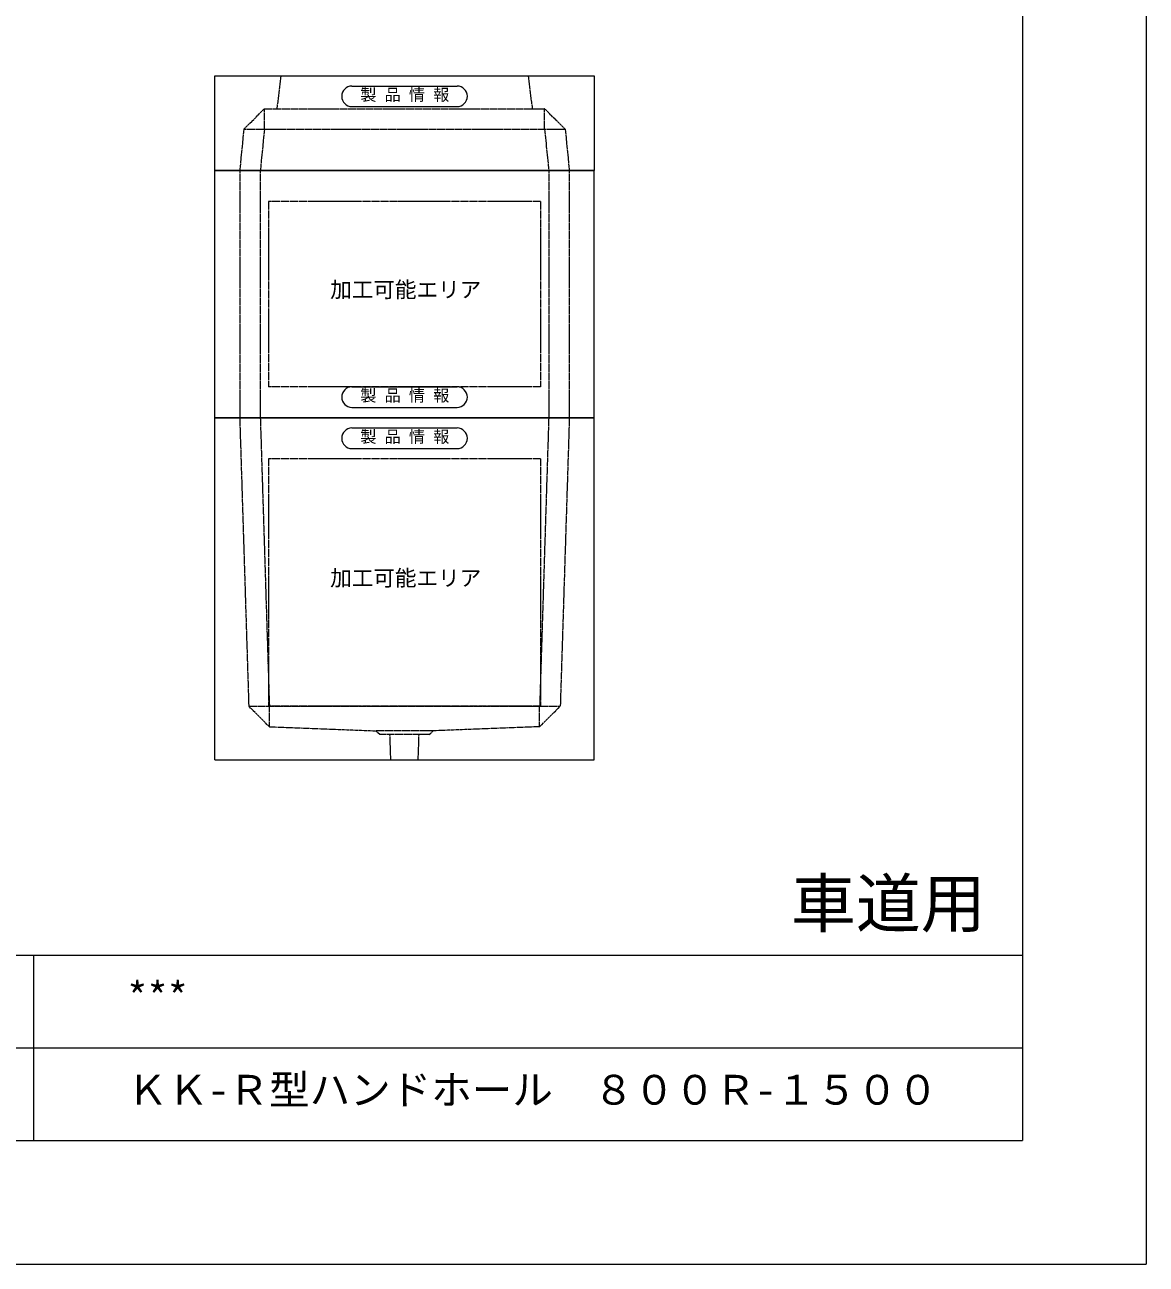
# Model space of a CAD drawing. Units: millimetres, scale not verified. Extents: x -4455 to 4455, y -3150 to 3150.
# Drawn here: x 1733 to 4455, y -3150 to -142 of the extents above; entities that cross this region are included whole.
import ezdxf
from ezdxf.enums import TextEntityAlignment as Align

# ---------------------------------------------------------------- set-up
doc = ezdxf.new("R2010")
doc.units = ezdxf.units.MM
doc.header["$LTSCALE"] = 20
doc.linetypes.add('LONG_DASHED1', pattern=[7, 6, -1])
doc.linetypes.add('LONG_DOUBLE_CHAIN', pattern=[21.8, 18, -1, 0.6, -0.6, 0.6, -1])
for name, color, linetype, lineweight in [('0-0_D-TTL', 7, 'Continuous', 9), ('0-1_Defpoints', 7, 'Continuous', 9), ('0-2_D-TTL-FRAM1', 134, 'Continuous', 9), ('0-3_D-TTL-TXT', 7, 'Continuous', 9), ('0-8_D-STR', 7, 'LONG_DASHED1', 9), ('0-9_D-STR-STR1', 7, 'Continuous', 9), ('0-A_D-STR-STR5', 1, 'LONG_DOUBLE_CHAIN', 9)]:
    doc.layers.add(name, color=color, linetype=linetype, lineweight=lineweight)
doc.styles.add('ＭＳ ゴシック', font='')
doc.styles.get('ＭＳ ゴシック').set_extended_font_data('MS Gothic')

# ---------------------------------------------------------------- blocks, each defined once
blk = doc.blocks.new('A$C4DE05FD1')
at = {"layer": '0-0_D-TTL', "color": 134}
for p in [(114800, 76000), (4000, 4000)]:
    blk.add_line(p, (114800, 4000), dxfattribs=at)
at = {"layer": '0-1_Defpoints', "color": 134}
for p in [(118800, 84000), (0, 0)]:
    blk.add_line(p, (118800, 0), dxfattribs=at)
at = {"layer": '0-2_D-TTL-FRAM1'}
for p, q in [((38800, 10000), (114800, 10000)), ((82800, 10000), (82800, 4000)), ((64800, 7000), (114800, 7000))]:
    blk.add_line(p, q, dxfattribs=at)
blk = doc.blocks.new('A$C4A6C5A6A')
at = {"layer": '0-9_D-STR-STR1'}
for p, q in [((-2550, 0), (2550, 0)), ((-2550, -1000), (2550, -1000))]:
    blk.add_line(p, q, dxfattribs=at)
for centre, start, end in [((-2550, -500), 90, 270), ((2550, -500), 270, 90)]:
    blk.add_arc(centre, 500, start, end, dxfattribs=at)
at = {"layer": '0-9_D-STR-STR1', "style": 'ＭＳ ゴシック'}
blk.add_text('製 品 情 報', height=577.3, dxfattribs=at).set_placement((-2149.6, -882.5), align=Align.BOTTOM_LEFT)
blk = doc.blocks.new('A$C68B5742F')
at = {"layer": '0-8_D-STR', "linetype": 'Continuous'}
for p, q in [((-9200, 0), (-9200, 4600)), ((-9200, 4600), (9200, 4600)), ((9200, 4600), (9200, 0)), ((-9200, 0), (9200, 0))]:
    blk.add_line(p, q, dxfattribs=at)
at = {"layer": '0-8_D-STR'}
for p, q in [((-6000, 4600), (-6200, 3000)), ((6000, 4600), (6200, 3000)), ((-7800, 2000), (-6800, 3000)), ((-6800, 3000), (6800, 3000)), ((-6800, 2000), (-6800, 3000)), ((7800, 2000), (6800, 3000)), ((6800, 2000), (6800, 3000)), ((-7800, 2000), (-8000, 0)), ((-7800, 2000), (7800, 2000)), ((-6800, 2000), (-7000, 0)), ((6800, 2000), (7000, 0)), ((7800, 2000), (8000, 0))]:
    blk.add_line(p, q, dxfattribs=at)
at = {"layer": '0-9_D-STR-STR1'}
blk.add_blockref('A$C4A6C5A6A', (0, 4100), dxfattribs=at)
blk = doc.blocks.new('A$C664F505E')
at = {"layer": '0-8_D-STR', "linetype": 'Continuous'}
for p, q in [((-9200, -12000), (-9200, 0)), ((9200, -12000), (-9200, -12000))]:
    blk.add_line(p, q, dxfattribs=at)
at = {"layer": '0-8_D-STR'}
for p, q in [((-8000, 0), (-8000, -12000)), ((-7000, 0), (-7000, -12000)), ((7000, 0), (7000, -12000)), ((8000, 0), (8000, -12000))]:
    blk.add_line(p, q, dxfattribs=at)
at = {"layer": '0-8_D-STR', "linetype": 'Continuous'}
blk.add_lwpolyline([(9200, -12000), (9200, 0), (-9200, 0)], dxfattribs=at)
at = {"layer": '0-A_D-STR-STR5'}
for p, q in [((6600, -1500), (-6600, -1500)), ((-6600, -1500), (-6600, -10500)), ((6600, -1500), (6600, -10500)), ((6600, -10500), (-6600, -10500))]:
    blk.add_line(p, q, dxfattribs=at)
at = {"layer": '0-9_D-STR-STR1'}
blk.add_blockref('A$C4A6C5A6A', (0, -10500), dxfattribs=at)
blk = doc.blocks.new('A$C17C621A3')
at = {"layer": '0-8_D-STR', "linetype": 'Continuous'}
for p, q in [((-9200, 0), (9200, 0)), ((-9200, -16600), (-9200, 0)), ((9200, -16600), (9200, 0)), ((-9200, -16600), (9200, -16600))]:
    blk.add_line(p, q, dxfattribs=at)
at = {"layer": '0-8_D-STR'}
for p, q in [((-8000, 0), (-7560, -14000)), ((-7000, 0), (-6560, -14000)), ((7000, 0), (6560, -14000)), ((8000, 0), (7560, -14000)), ((-6560, -15000), (-7560, -14000)), ((-7560, -14000), (7560, -14000)), ((-6560, -15000), (-6560, -14000)), ((6560, -15000), (7560, -14000)), ((6560, -15000), (6560, -14000)), ((-6560, -15000), (-1400, -15200)), ((6560, -15000), (1400, -15200)), ((-1200, -15380), (-1400, -15200)), ((1400, -15200), (-1400, -15200)), ((1200, -15380), (-1200, -15380)), ((-666, -16600), (-705, -15380)), ((666, -16600), (705, -15380)), ((1200, -15380), (1400, -15200))]:
    blk.add_line(p, q, dxfattribs=at)
at = {"layer": '0-A_D-STR-STR5'}
for p, q in [((6600, -2000), (6600, -14000)), ((6600, -14000), (-6600, -14000))]:
    blk.add_line(p, q, dxfattribs=at)
blk.add_lwpolyline([(6600, -2000), (-6600, -2000), (-6600, -14000)], dxfattribs=at)
at = {"layer": '0-9_D-STR-STR1'}
blk.add_blockref('A$C4A6C5A6A', (0, -500), dxfattribs=at)

msp = doc.modelspace()

# ---------------------------------------------------------------- block references
at = {"layer": '0-0_D-TTL', "xscale": 0.075, "yscale": 0.075}
msp.add_blockref('A$C4DE05FD1', (-4455, -3150), dxfattribs=at)
at = {"layer": '0-8_D-STR', "xscale": 0.05, "yscale": 0.05}
for name, p in [('A$C68B5742F', (2655, -495.43)), ('A$C664F505E', (2655, -495.43)), ('A$C17C621A3', (2655, -1095.43))]:
    msp.add_blockref(name, p, dxfattribs=at)

# ---------------------------------------------------------------- texts
at = {"layer": '0-3_D-TTL-TXT', "style": 'ＭＳ ゴシック'}
for s, height, p in [('車道用', 115.5, (3592.81, -2366.44)), ('***', 72.14, (1981.99, -2559.3)), ('ＫＫ-Ｒ型ハンドホール\u3000８００Ｒ-１５００', 72.14, (1981.99, -2784.3))]:
    msp.add_text(s, height=height, dxfattribs=at).set_placement(p, align=Align.BOTTOM_LEFT)
at = {"layer": '0-A_D-STR-STR5', "style": 'ＭＳ ゴシック'}
for p in [(2474.52, -815.25), (2474.52, -1515.25)]:
    msp.add_text('加工可能エリア', height=38.42, dxfattribs=at).set_placement(p, align=Align.BOTTOM_LEFT)

doc.saveas('drawing.dxf')
